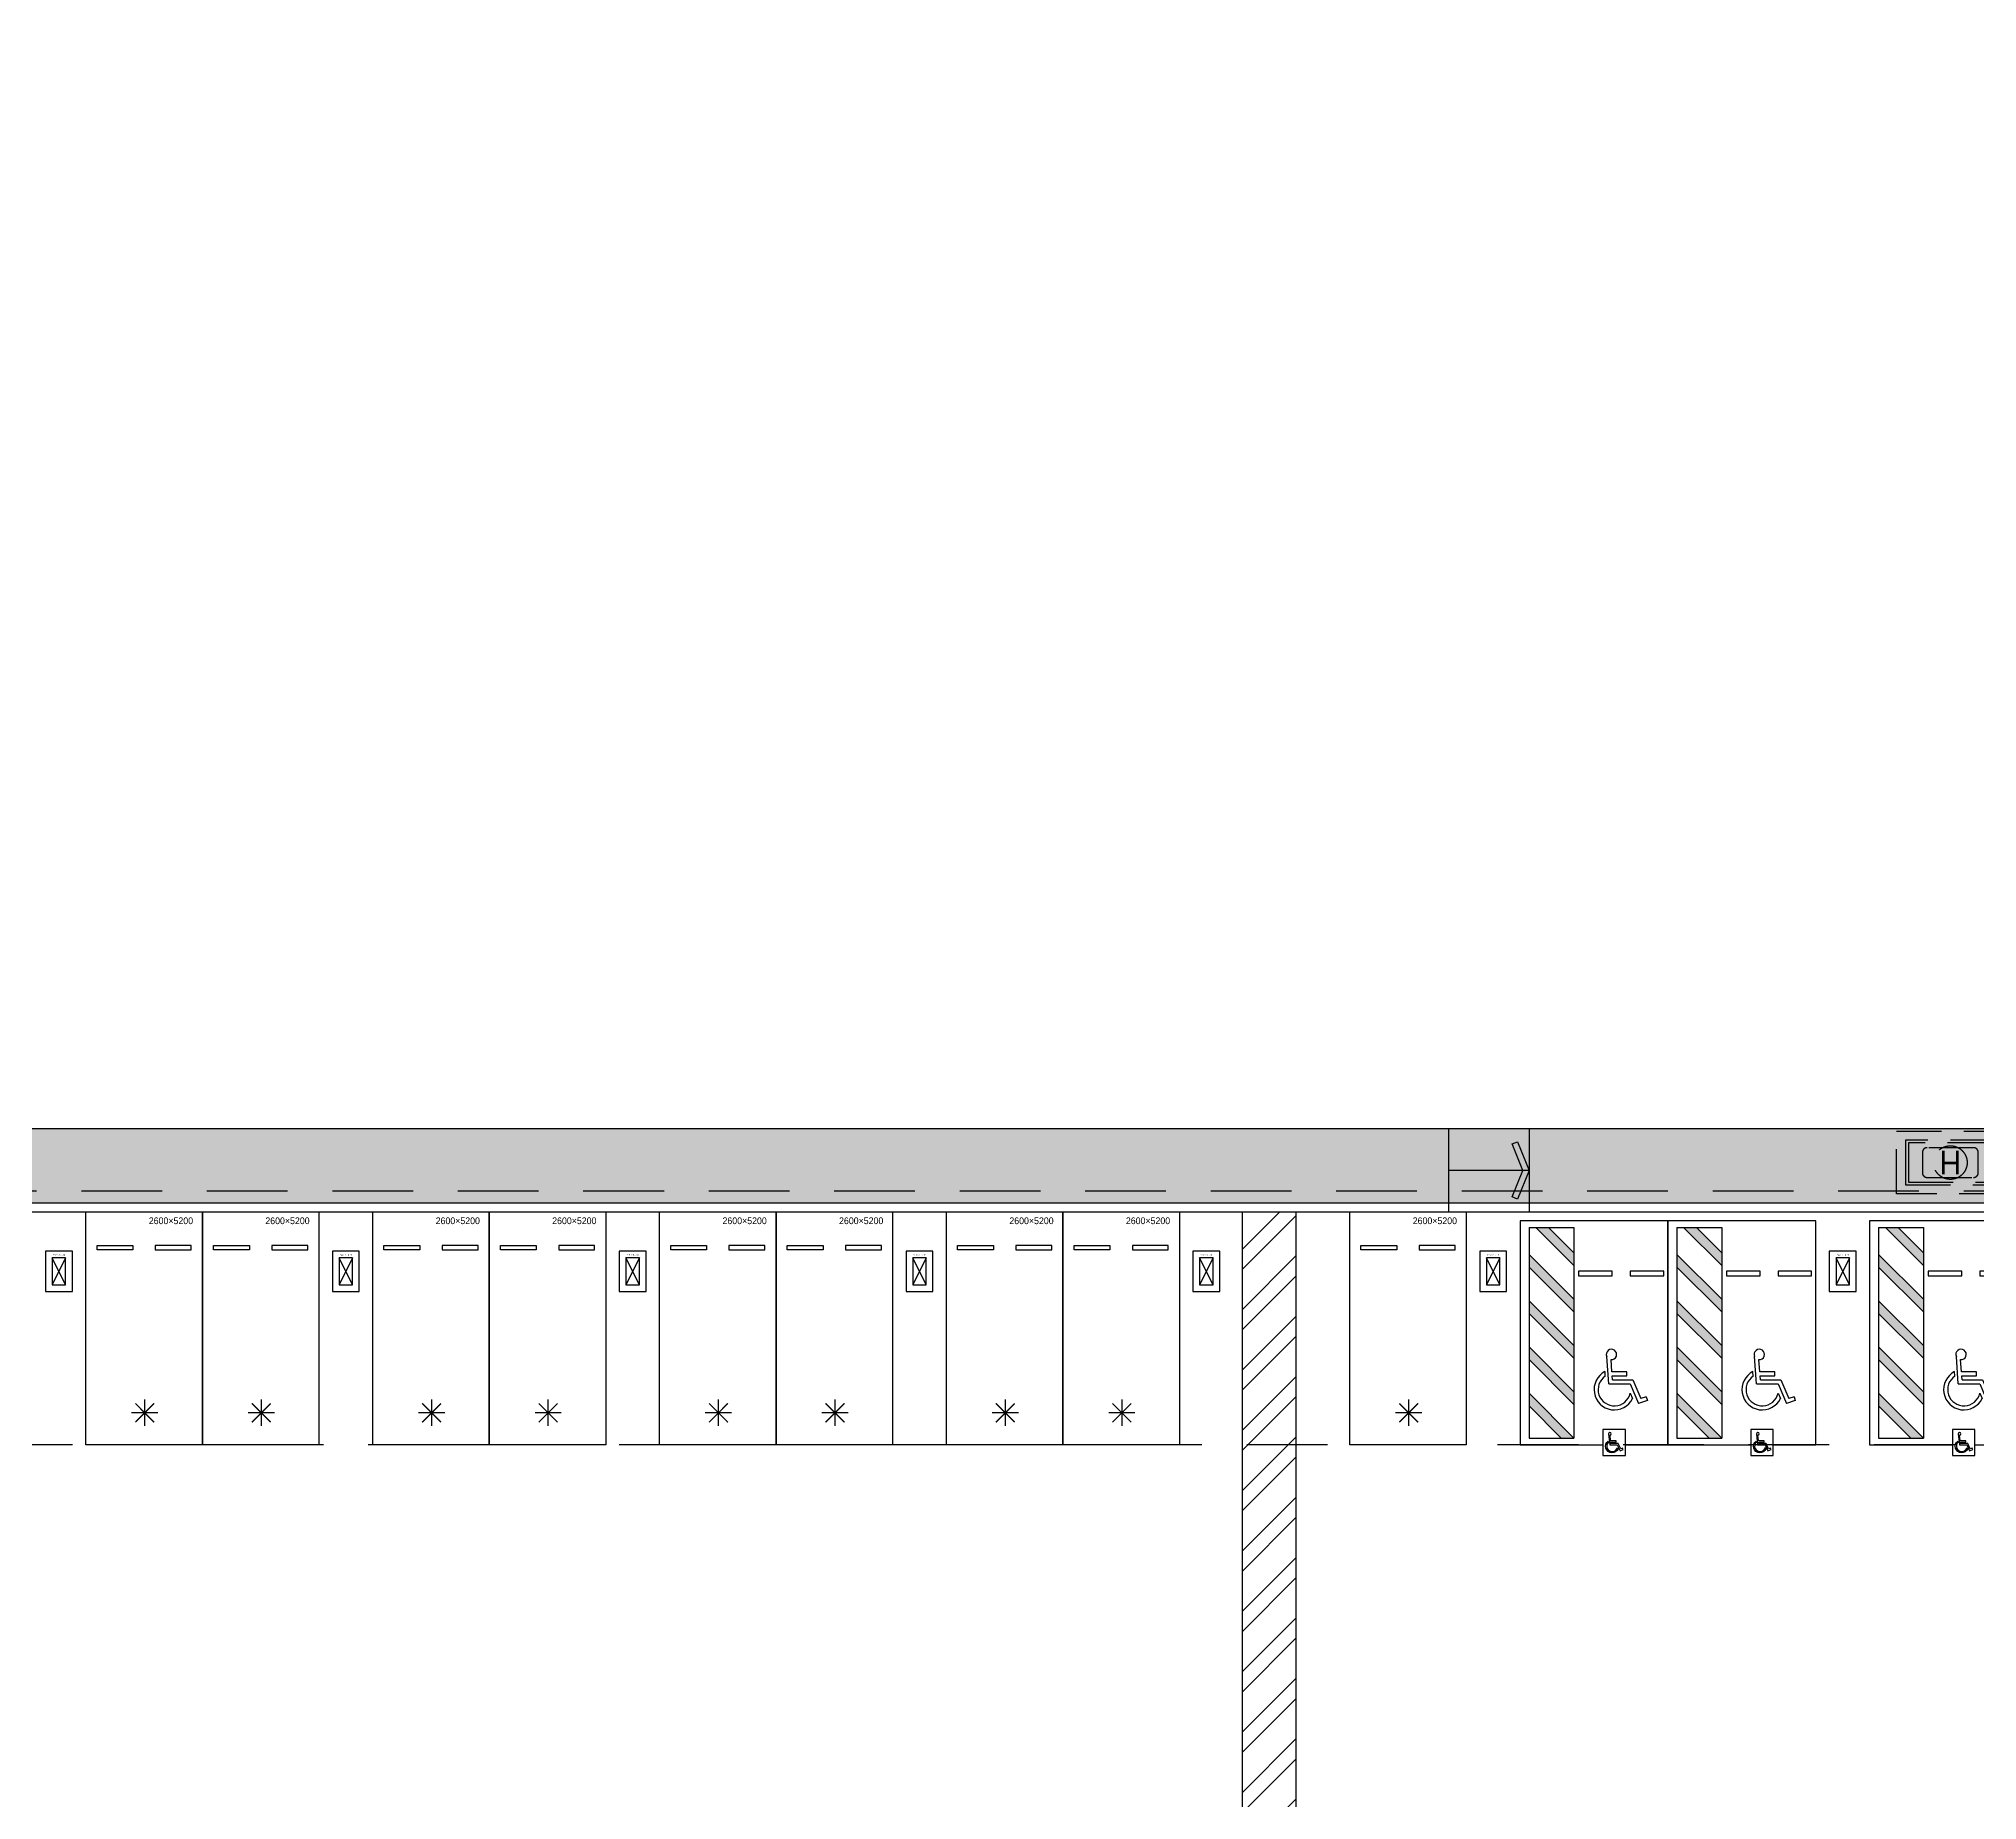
# Model space of a CAD drawing. Header units: millimetres. Extents: x -58335 to 291665, y -66693 to 213307.
# Drawn here: x 84404 to 127654, y 19475 to 58783 of the extents above; entities that cross this region are included whole.
import ezdxf
from ezdxf.enums import TextEntityAlignment as Align

# ---------------------------------------------------------------- set-up
doc = ezdxf.new("R2010")
doc.units = ezdxf.units.MM
doc.header["$LTSCALE"] = 1000
doc.linetypes.add('X-SITE$0$H1', pattern=[1.5, 1, -0.5])
doc.linetypes.add('X-SITE$0$HID', pattern=[2.8, 1.8, -1])
for name, color, linetype in [('X-SITE$0$# 레벨계획 PLOT', 212, 'Continuous'), ('X-SITE$0$-MY-녹지', 254, 'Continuous'), ('X-SITE$0$-MY-포장Hatch', 254, 'Continuous'), ('X-SITE$0$A-ELE-8', 8, 'Continuous'), ('X-SITE$0$A-ETC-전기', 8, 'X-SITE$0$H1'), ('X-SITE$0$A-HAT', 252, 'Continuous'), ('X-SITE$0$A-PARK', 8, 'Continuous'), ('X-SITE$0$A-ROAD', 6, 'Continuous'), ('X-SITE$0$A-ROAD-PED', 8, 'Continuous'), ('X-SITE$0$BOUNDARY_추후 증축', 7, 'X-SITE$0$H1'), ('X-SITE$0$PV-COL', 8, 'Continuous'), ('X-SITE$0$PV-주차장', 6, 'Continuous')]:
    doc.layers.add(name, color=color, linetype=linetype)
doc.layers.add('X-SITE$0$NOPLOT', color=193, linetype='Continuous', plot=False)
doc.styles.add('X-SITE$0$Gtx', font='')
doc.styles.add('X-SITE$0$WL', font='malgun.ttf')
doc.styles.add('X-SITE$0$XA-B2F_PLAN$0$XA-B2F_PLAN$0$Gtx', font='')
doc.styles.get('X-SITE$0$Gtx').set_extended_font_data('Dotum')
doc.styles.get('X-SITE$0$XA-B2F_PLAN$0$XA-B2F_PLAN$0$Gtx').set_extended_font_data('Dotum')
pattern_1 = [(0, (-13126707.96, 453992), (0, 609.6), []), (90, (-13126707.96, 453992), (-609.6, 609.6), [609.6, -609.6])]
pattern_2 = [(0, (-29382.5, 14650.24), (317.5, 317.5), [158.75, -476.25]), (90, (-29303.13, 14570.87), (-317.5, 317.5), [158.75, -476.25])]

# ---------------------------------------------------------------- blocks, each defined once
blk = doc.blocks.new('X-SITE$0$240910_L-1F')
at = {"layer": 'X-SITE$0$-MY-녹지'}
h = blk.add_hatch(dxfattribs=at)
h.set_pattern_fill('CROSS', color=256, scale=50, style=2)
h.set_pattern_definition(pattern_2)
edge = h.paths.add_edge_path()
edge.add_line((18171, 114605), (18171, 166105))
edge.add_line((18171, 166105), (47421, 166105))
edge.add_line((47421, 166105), (47421, 168105))
edge.add_line((47421, 168105), (46571, 168105))
edge.add_line((46571, 168105), (46571, 168905))
edge.add_line((46571, 168905), (47284, 168905))
edge.add_arc((45571, 168205), 1850, 22.2338, 32.7206)
edge.add_line((47128, 169205), (6314, 169205))
edge.add_line((6314, 169205), (1000, 163892))
edge.add_line((1000, 163892), (1000, -788))
edge.add_line((1000, -788), (6314, -6102))
edge.add_line((6314, -6102), (95101, -6102))
edge.add_line((95101, -6102), (95316, -5952))
edge.add_line((95316, -5952), (98071, -5952))
edge.add_line((98071, -5952), (98071, -5402))
edge.add_line((98071, -5402), (96971, -5402))
edge.add_line((96971, -5402), (96971, -4402))
edge.add_line((96971, -4402), (98071, -4402))
edge.add_line((98071, -4402), (98071, 31055))
edge.add_arc((96271, 31055), 1800, 360, 450)
edge.add_line((96271, 32855), (91071, 32855))
edge.add_arc((91071, 31055), 1800, 90, 180)
edge.add_line((89271, 31055), (89271, 30055))
edge.add_line((89271, 30055), (96471, 30055))
edge.add_line((96471, 30055), (96471, -3545))
edge.add_line((96471, -3545), (8071, -3545))
edge.add_line((8071, -3545), (8071, -795))
edge.add_line((8071, -795), (2871, -795))
edge.add_line((2871, -795), (2871, 103855))
edge.add_line((2871, 103855), (49071, 103855))
edge.add_arc((49071, 105655), 1800, 270, 360)
edge.add_line((50871, 105655), (50871, 114605))
edge.add_line((50871, 114605), (18171, 114605))
h = blk.add_hatch(dxfattribs=at)
h.set_pattern_fill('CROSS', color=256, scale=50, style=2)
h.set_pattern_definition(pattern_2)
edge = h.paths.add_edge_path()
edge.add_line((18171, 114605), (18171, 166105))
edge.add_line((18171, 166105), (47421, 166105))
edge.add_line((47421, 166105), (47421, 168105))
edge.add_line((47421, 168105), (46571, 168105))
edge.add_line((46571, 168105), (46571, 168905))
edge.add_line((46571, 168905), (47284, 168905))
edge.add_arc((45571, 168205), 1850, 22.2338, 32.7206)
edge.add_line((47128, 169205), (6314, 169205))
edge.add_line((6314, 169205), (1000, 163892))
edge.add_line((1000, 163892), (1000, -788))
edge.add_line((1000, -788), (6314, -6102))
edge.add_line((6314, -6102), (95101, -6102))
edge.add_line((95101, -6102), (95316, -5952))
edge.add_line((95316, -5952), (98071, -5952))
edge.add_line((98071, -5952), (98071, -5402))
edge.add_line((98071, -5402), (96971, -5402))
edge.add_line((96971, -5402), (96971, -4402))
edge.add_line((96971, -4402), (98071, -4402))
edge.add_line((98071, -4402), (98071, 31055))
edge.add_arc((96271, 31055), 1800, 360, 450)
edge.add_line((96271, 32855), (91071, 32855))
edge.add_arc((91071, 31055), 1800, 90, 180)
edge.add_line((89271, 31055), (89271, 30055))
edge.add_line((89271, 30055), (96471, 30055))
edge.add_line((96471, 30055), (96471, -3545))
edge.add_line((96471, -3545), (8071, -3545))
edge.add_line((8071, -3545), (8071, -795))
edge.add_line((8071, -795), (2871, -795))
edge.add_line((2871, -795), (2871, 103855))
edge.add_line((2871, 103855), (49071, 103855))
edge.add_arc((49071, 105655), 1800, 270, 360)
edge.add_line((50871, 105655), (50871, 114605))
edge.add_line((50871, 114605), (18171, 114605))
at = {"layer": 'X-SITE$0$-MY-포장Hatch'}
h = blk.add_hatch(dxfattribs=at)
h.set_pattern_fill('AR-B816', color=256, scale=3)
h.set_pattern_definition(pattern_1)
edge = h.paths.add_edge_path()
edge.add_line((21960, 91805), (62471, 91805))
edge.add_line((62471, 91805), (62471, 100355))
edge.add_arc((62471, 98555), 1800, 90, 180)
edge.add_line((60671, 98555), (60671, 93455))
edge.add_line((60671, 93455), (18271, 93455))
edge.add_arc((18271, 91655), 1800, 90, 180)
edge.add_line((16471, 91655), (16471, 47455))
edge.add_line((16471, 47455), (106471, 47455))
edge.add_line((106471, 47455), (106471, 44455))
edge.add_line((106471, 44455), (109271, 44455))
edge.add_line((109271, 44455), (109271, 49555))
edge.add_line((109271, 49555), (106221, 49555))
edge.add_line((106221, 49555), (106221, 49105))
edge.add_line((106221, 49105), (20121, 49105))
edge.add_line((20121, 49105), (20121, 49505))
edge.add_line((20121, 49505), (18221, 49505))
edge.add_line((18221, 49505), (18221, 91805))
edge.add_line((18221, 91805), (21960, 91805))
edge.add_line((21960, 91805), (21960, 91805))
h = blk.add_hatch(dxfattribs=at)
h.set_pattern_fill('AR-B816', color=256, scale=3)
h.set_pattern_definition(pattern_1)
edge = h.paths.add_edge_path()
edge.add_line((21960, 91805), (62471, 91805))
edge.add_line((62471, 91805), (62471, 100355))
edge.add_arc((62471, 98555), 1800, 90, 180)
edge.add_line((60671, 98555), (60671, 93455))
edge.add_line((60671, 93455), (18271, 93455))
edge.add_arc((18271, 91655), 1800, 90, 180)
edge.add_line((16471, 91655), (16471, 47455))
edge.add_line((16471, 47455), (106471, 47455))
edge.add_line((106471, 47455), (106471, 44455))
edge.add_line((106471, 44455), (109271, 44455))
edge.add_line((109271, 44455), (109271, 49555))
edge.add_line((109271, 49555), (106221, 49555))
edge.add_line((106221, 49555), (106221, 49105))
edge.add_line((106221, 49105), (20121, 49105))
edge.add_line((20121, 49105), (20121, 49505))
edge.add_line((20121, 49505), (18221, 49505))
edge.add_line((18221, 49505), (18221, 91805))
edge.add_line((18221, 91805), (21960, 91805))
edge.add_line((21960, 91805), (21960, 91805))
at = {"layer": 'X-SITE$0$# 레벨계획 PLOT'}
for p, q in [((86471, 49105), (86471, 47255)), ((86471, 49105), (86471, 47255)), ((88271, 49105), (88271, 47255)), ((88271, 49105), (88271, 47255))]:
    blk.add_line(p, q, dxfattribs=at)
at = {"layer": 'X-SITE$0$A-ELE-8', "elevation": 0}
blk.add_lwpolyline([(106221, 91175), (106221, 49105), (20121, 49105), (20121, 91805), (62491, 91805)], dxfattribs=at)
blk.add_lwpolyline([(106221, 91175), (106221, 49105), (20121, 49105), (20121, 91805), (62491, 91805)], dxfattribs=at)
blk = doc.blocks.new('X-SITE$0$확장형')
at = {"layer": 'X-SITE$0$A-PARK'}
for p, q in [((1050, -4350), (250, -4350)), ((250, -4350), (250, -4450)), ((250, -4450), (1050, -4450)), ((1050, -4450), (1050, -4350)), ((1550, -4450), (1550, -4350)), ((1550, -4350), (2350, -4350)), ((2350, -4450), (1550, -4450)), ((2350, -4350), (2350, -4450))]:
    blk.add_line(p, q, dxfattribs=at)
blk.add_lwpolyline([(0, 0), (2600, 0), (2600, -5200), (0, -5200)], close=True, dxfattribs=at)
at = {"layer": 'X-SITE$0$A-PARK', "const_width": 30}
for points in [[(1285, -418), (1285, -1013)], [(1582, -716), (988, -716)], [(1582, -716), (988, -716)], [(1075, -505), (1495, -926)], [(1495, -505), (1075, -926)]]:
    blk.add_lwpolyline(points, dxfattribs=at)
at = {"layer": 'X-SITE$0$NOPLOT', "ltscale": 10, "style": 'X-SITE$0$XA-B2F_PLAN$0$XA-B2F_PLAN$0$Gtx'}
blk.add_text('2600×5200', height=150, rotation=180, dxfattribs=at).set_placement((701, -5001), align=Align.MIDDLE_CENTER)
blk = doc.blocks.new('X-SITE$0$A$Cc6527170')
for p, q in [((350, 525), (50, -75)), ((350, -75), (50, 525))]:
    blk.add_line(p, q)
for points in [[(-100, -225), (500, -225), (500, 675), (-100, 675)], [(50, -75), (350, -75), (350, 525), (50, 525)]]:
    blk.add_lwpolyline(points, close=True)
at = {"linetype": 'Continuous', "style": 'X-SITE$0$Gtx'}
blk.add_text('주차장 PV 캐노피 기둥', height=20, dxfattribs=at).set_placement((200, 588, 0), align=Align.MIDDLE)
blk = doc.blocks.new('X-SITE$0$장애인')
at = {"layer": 'X-SITE$0$A-PARK'}
for points in [[(150, -919), (150, -1200), (152, -1200), (1152, -200), (869, -200)], [(1185, -1200), (902, -1200), (1902, -200), (2185, -200)], [(1935, -1200), (2218, -1200), (3218, -200), (2935, -200)], [(2968, -1200), (3250, -1200), (4250, -200), (3968, -200)], [(4283, -1200), (4000, -1200), (4850, -350), (4850, -633)]]:
    blk.add_hatch(color=256, dxfattribs=at).paths.add_polyline_path(points)
for p, q in [((150, -200), (150, -1200)), ((4850, -200), (150, -200)), ((869, -200), (150, -919)), ((1152, -200), (150, -1202)), ((1902, -200), (902, -1200)), ((2185, -200), (1185, -1200)), ((2935, -200), (1935, -1200)), ((3218, -200), (2218, -1200)), ((3968, -200), (2968, -1200)), ((4250, -200), (3250, -1200)), ((4850, -350), (4000, -1200)), ((4850, -200), (4850, -1200)), ((4850, -633), (4283, -1200)), ((4850, -1200), (150, -1200)), ((1364, -1978), (1970, -1934)), ((1364, -1978), (1364, -2456)), ((1454, -2062), (1544, -2055)), ((1454, -2062), (1454, -2516)), ((1535, -1902), (1636, -1895)), ((1544, -2055), (1544, -2384)), ((1634, -2049), (1903, -2029)), ((1634, -2384), (1634, -2049)), ((1364, -2456), (920, -2644)), ((1153, -2458), (1032, -2509)), ((1454, -2516), (1033, -2694)), ((1544, -2384), (1634, -2384)), ((989, -2841), (920, -2644)), ((1074, -2812), (989, -2841)), ((1074, -2812), (1033, -2694))]:
    blk.add_line(p, q, dxfattribs=at)
blk.add_lwpolyline([(0, -2350), (0, -3300), (5000, -3300), (5000, 0), (0, 0), (0, -1850)], dxfattribs=at)
for points in [[(3875, -2055), (3875, -1305), (3775, -1305), (3775, -2055)], [(-240, -1850), (-240, -2350), (340, -2350), (340, -1850)], [(3875, -3205), (3875, -2455), (3775, -2455), (3775, -3205)]]:
    blk.add_lwpolyline(points, close=True, dxfattribs=at)
for points in [[(-88, -2187, -1.309255), (86, -1968), (58, -1972, 1.370362), (-55, -2172)], [(94, -2020), (214, -2008, 2.252067), (244, -1974), (4, -2001), (4, -2170), (-131, -2231), (-100, -2299), (-73, -2287), (-91, -2246), (34, -2189), (34, -2028), (64, -2024), (64, -2143), (94, -2143)]]:
    blk.add_lwpolyline(points, format="xyb", close=True, dxfattribs=at)
for centre, radius, start, end in [((1234, -2104), 453, 27.5134, 243.465), ((1234, -2104), 363, 33.8312, 257.1219), ((2018, -2039), 116, 175.0302, 114.8827)]:
    blk.add_arc(centre, radius, start, end, dxfattribs=at)
blk = doc.blocks.new('통신맨홀(2400X1400)')
for points in [[(2400, 0), (0, 0), (0, 1400), (2400, 1400)], [(2400, 0), (0, 0), (0, 1400), (2400, 1400)], [(2200, 1200), (200, 1200), (200, 200), (2200, 200)], [(2200, 1200), (200, 1200), (200, 200), (2200, 200)], [(2137, 1137), (263, 1137), (263, 263), (2137, 263)]]:
    blk.add_lwpolyline(points, close=True)
blk.add_lwpolyline([(1718, 1032), (682, 1032, 0.414214), (576, 926), (576, 474, 0.414214), (682, 368), (1718, 368, 0.414214), (1824, 474), (1824, 926, 0.414214)], format="xyb", close=True)
blk.add_circle((1200, 700), 375)
at = {"style": 'X-SITE$0$WL'}
blk.add_text('H', height=526, rotation=180, dxfattribs=at).set_placement((1200, 700), align=Align.MIDDLE)
blk.add_text('H', height=526, rotation=180, dxfattribs=at).set_placement((1200, 700), align=Align.MIDDLE)
blk = doc.blocks.new('X-SITE$0$SKBAB-DH-MDLD$0$ARROWX')
at = {"color": 0}
blk.add_lwpolyline([(-0.2, -0.5), (-0.293, -0.463), (-0.108, 0), (-0.293, 0.463), (-0.2, 0.5), (0, 0)], close=True, dxfattribs=at)
for points in [[(-0.2, 0.5), (-0.293, 0.463), (0, 0), (-0.108, 0)], [(0, 0), (-0.108, 0), (-0.2, -0.5), (-0.293, -0.463)]]:
    blk.add_solid(points, dxfattribs=at)

msp = doc.modelspace()

# ---------------------------------------------------------------- hatches: boundary and pattern name
at = {"layer": 'X-SITE$0$A-ROAD-PED'}
h = msp.add_hatch(dxfattribs=at)
h.set_pattern_fill('ANSI32', color=253, scale=100)
h.set_pattern_definition([(45, (-73835.05, -75193.2), (-673.5192, 673.5192), []), (45, (-73386, -75193.2), (-673.5192, 673.5192), [])])
h.paths.add_polyline_path([(112453.6, -6195), (112453.6, 12005), (118453.6, 12005), (118453.6, -17995), (119453.6, -17995), (119453.6, 15205), (118453.6, 15205), (118453.6, 13205), (112453.6, 13205), (112453.6, 32605), (111253.6, 32605), (111253.6, 13205), (38653.6, 13205), (38653.6, 32805), (45653.6, 32805), (45653.6, 34005), (38653.6, 34005), (38653.6, 89005), (37453.6, 89005), (37453.6, -13995), (37653.6, -13995), (37653.6, -17995), (38653.6, -17995), (38653.6, -6195)])
h.paths.add_polyline_path([(111253.6, -4995), (38653.6, -4995), (38653.6, 12005), (111253.6, 12005)], flags=16)

# ---------------------------------------------------------------- linework, layer by layer
at = {"layer": 'X-SITE$0$# 레벨계획 PLOT', "elevation": 0}
msp.add_lwpolyline([(117653.6, 33530), (115853.6, 33530)], dxfattribs=at)
at = {"layer": 'X-SITE$0$A-HAT', "elevation": 0}
msp.add_lwpolyline([(45853.6, 77005), (45853.6, 32805), (135853.6, 32805), (135853.6, -20501.8)], dxfattribs=at)
at = {"layer": 'X-SITE$0$A-ROAD', "elevation": 0}
msp.add_lwpolyline([(45653.6, 77005), (45653.6, 32605), (135653.6, 32605), (135653.6, -20501.8, 0.4142136), (141653.6, -26501.8)], format="xyb", dxfattribs=at)
at = {"layer": 'X-SITE$0$A-ROAD-PED', "elevation": 0}
for points in [[(111253.6, 32605), (111253.6, 13205), (38653.6, 13205), (38653.6, 32805), (45653.6, 32805)], [(112453.6, 32605), (112453.6, 13205), (118453.6, 13205), (118453.6, 15205)]]:
    msp.add_lwpolyline(points, dxfattribs=at)
at = {"layer": 'X-SITE$0$BOUNDARY_추후 증축', "ltscale": 3, "elevation": 0}
msp.add_lwpolyline([(135603.6, 76505), (135603.6, 34455), (49503.6, 34455), (49503.6, 77155), (91853.6, 77155)], dxfattribs=at)
at = {"layer": 'X-SITE$0$NOPLOT'}
msp.add_lwpolyline([(174178, 106743.3, 0.0027012), (173847.4, 103015), (177053.6, 103015), (177053.6, 94415), (173239.2, 94415, 0.0026992), (173042, 90680), (181753.6, 90680), (181753.6, 28305), (144153.6, 28305), (144153.6, 76505), (135603.6, 76505), (135603.6, 34455), (49503.6, 34455), (49503.6, 77155), (91703.6, 77155), (91703.6, 149455), (177803.6, 149455), (177803.6, 106755), (174179.2, 106755)], format="xyb", dxfattribs=at)
at = {"layer": 'X-SITE$0$PV-주차장', "linetype": 'X-SITE$0$HID', "elevation": 0}
msp.add_lwpolyline([(46153.6, 33075), (132753.6, 33075), (132753.6, 27405), (46153.6, 27405)], close=True, dxfattribs=at)

# ---------------------------------------------------------------- block references
msp.add_blockref('X-SITE$0$240910_L-1F', (29382.5, -14650.2))
at = {"layer": 'X-SITE$0$# 레벨계획 PLOT', "xscale": 1280, "yscale": 1280, "zscale": 1280}
msp.add_blockref('X-SITE$0$SKBAB-DH-MDLD$0$ARROWX', (117653.6, 33530), dxfattribs=at)
at = {"layer": 'X-SITE$0$A-ETC-전기'}
msp.add_blockref('통신맨홀(2400X1400)', (125853.6, 33005), dxfattribs=at)
at = {"layer": 'X-SITE$0$A-PARK'}
for name, p, rotation in [('X-SITE$0$확장형', (88053.6, 27405), 180), ('X-SITE$0$확장형', (90653.6, 27405), 180), ('X-SITE$0$확장형', (94453.6, 27405), 180), ('X-SITE$0$확장형', (97053.6, 27405), 180), ('X-SITE$0$확장형', (100853.6, 27405), 180), ('X-SITE$0$확장형', (103453.6, 27405), 180), ('X-SITE$0$확장형', (107253.6, 27405), 180), ('X-SITE$0$확장형', (109853.6, 27405), 180), ('X-SITE$0$확장형', (116253.6, 27405), 180), ('X-SITE$0$장애인', (117453.6, 27405), 90), ('X-SITE$0$장애인', (120753.6, 27405), 90), ('X-SITE$0$장애인', (125253.6, 27405), 90)]:
    msp.add_blockref(name, p, dxfattribs=dict(at, rotation=rotation))
at = {"layer": 'X-SITE$0$PV-COL'}
for p in [(84653.6, 31055), (91053.6, 31055), (97453.6, 31055), (103853.6, 31055), (110253.6, 31055), (116653.6, 31055), (124453.6, 31055)]:
    msp.add_blockref('X-SITE$0$A$Cc6527170', p, dxfattribs=at)

doc.saveas('drawing.dxf')
